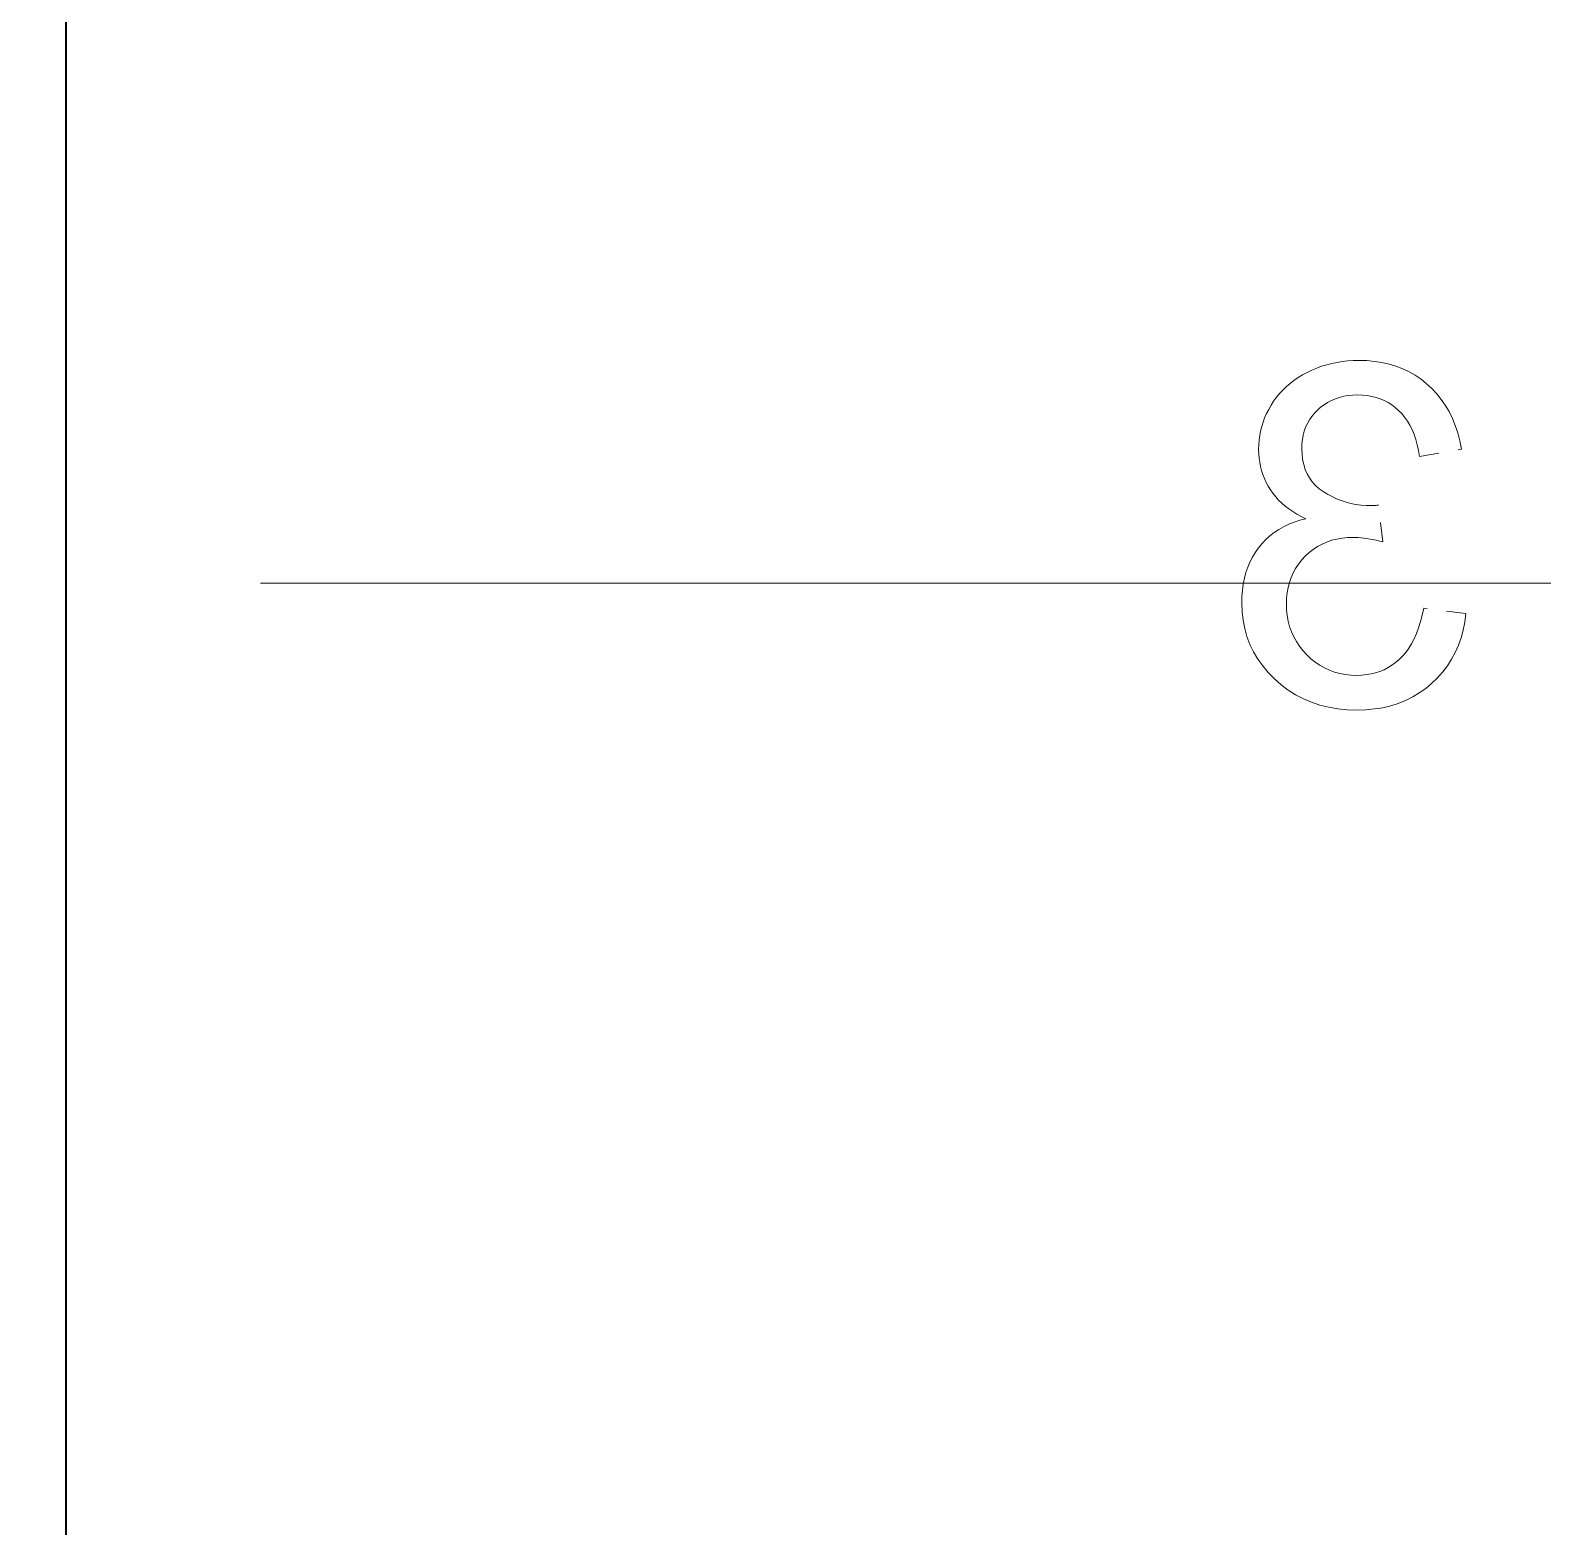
# Model space of a CAD drawing. Extents: x 23 to 417, y 3 to 294.
# Drawn here: x 229.65 to 237.38, y 120.24 to 127.89 of the extents above; entities that cross this region are included whole.
import ezdxf

# ---------------------------------------------------------------- set-up
doc = ezdxf.new("R2010")
doc.units = 0
doc.linetypes.add('DASHDOT', pattern=[18.5, 12, -3, 0.5, -3])
doc.linetypes.add('DASHED', pattern=[15, 12, -3])
doc.layers.get('0').update_dxf_attribs({"lineweight": 13})

# ---------------------------------------------------------------- blocks, each defined once
blk = doc.blocks.new('BLOCK3528')
at = {"color": 7, "lineweight": 35}
blk.add_line((-81, 48.3), (-81, -50.2), dxfattribs=at)
at = {"color": 7, "linetype": 'DASHED', "lineweight": 13, "ltscale": 0.001345}
blk.add_line((-68.205, 1.25), (-68.255, 1.229), dxfattribs=at)
at = {"color": 7, "linetype": 'DASHED', "lineweight": 13, "ltscale": 0.001343}
blk.add_line((-68.155, 1.269), (-68.205, 1.25), dxfattribs=at)
at = {"color": 7, "linetype": 'DASHED', "lineweight": 13, "ltscale": 0.001346}
blk.add_line((-68.103, 1.285), (-68.155, 1.269), dxfattribs=at)
at = {"color": 7, "linetype": 'DASHED', "lineweight": 13, "ltscale": 0.001351}
for p, q in [((-68.051, 1.298), (-68.103, 1.285)), ((-68.053, -0.511), (-68, -0.498))]:
    blk.add_line(p, q, dxfattribs=at)
at = {"color": 7, "linetype": 'DASHED', "lineweight": 13, "ltscale": 0.001359}
blk.add_line((-67.998, 1.309), (-68.051, 1.298), dxfattribs=at)
at = {"color": 7, "linetype": 'DASHED', "lineweight": 13, "ltscale": 0.00137}
blk.add_line((-67.944, 1.318), (-67.998, 1.309), dxfattribs=at)
at = {"color": 7, "linetype": 'DASHED', "lineweight": 13, "ltscale": 0.001384}
blk.add_line((-67.889, 1.324), (-67.944, 1.318), dxfattribs=at)
at = {"color": 7, "linetype": 'DASHED', "lineweight": 13, "ltscale": 0.001402}
blk.add_line((-67.833, 1.328), (-67.889, 1.324), dxfattribs=at)
at = {"color": 7, "linetype": 'DASHED', "lineweight": 13, "ltscale": 0.001422}
blk.add_line((-67.776, 1.329), (-67.833, 1.328), dxfattribs=at)
at = {"color": 7, "linetype": 'DASHED', "lineweight": 13, "ltscale": 0.002044}
blk.add_line((-67.694, 1.327), (-67.776, 1.329), dxfattribs=at)
at = {"color": 7, "linetype": 'DASHED', "lineweight": 13, "ltscale": 0.001983}
blk.add_line((-67.615, 1.319), (-67.694, 1.327), dxfattribs=at)
at = {"color": 7, "linetype": 'DASHED', "lineweight": 13, "ltscale": 0.00193}
blk.add_line((-67.539, 1.308), (-67.615, 1.319), dxfattribs=at)
at = {"color": 7, "linetype": 'DASHED', "lineweight": 13, "ltscale": 0.001885}
blk.add_line((-67.465, 1.291), (-67.539, 1.308), dxfattribs=at)
at = {"color": 7, "linetype": 'DASHED', "lineweight": 13, "ltscale": 0.00185}
blk.add_line((-67.395, 1.27), (-67.465, 1.291), dxfattribs=at)
at = {"color": 7, "linetype": 'DASHED', "lineweight": 13, "ltscale": 0.001823}
blk.add_line((-67.326, 1.243), (-67.395, 1.27), dxfattribs=at)
at = {"color": 7, "linetype": 'DASHED', "lineweight": 13, "ltscale": 0.001808}
blk.add_line((-67.261, 1.213), (-67.326, 1.243), dxfattribs=at)
at = {"color": 7, "linetype": 'DASHED', "lineweight": 13, "ltscale": 0.001253}
blk.add_line((-68.478, 1.093), (-68.516, 1.061), dxfattribs=at)
at = {"color": 7, "linetype": 'DASHED', "lineweight": 13, "ltscale": 0.001269}
blk.add_line((-68.438, 1.124), (-68.478, 1.093), dxfattribs=at)
at = {"color": 7, "linetype": 'DASHED', "lineweight": 13, "ltscale": 0.001289}
blk.add_line((-68.396, 1.153), (-68.438, 1.124), dxfattribs=at)
at = {"color": 7, "linetype": 'DASHED', "lineweight": 13, "ltscale": 0.001312}
blk.add_line((-68.351, 1.181), (-68.396, 1.153), dxfattribs=at)
at = {"color": 7, "linetype": 'DASHED', "lineweight": 13, "ltscale": 0.001339}
blk.add_line((-68.304, 1.206), (-68.351, 1.181), dxfattribs=at)
at = {"color": 7, "linetype": 'DASHED', "lineweight": 13, "ltscale": 0.00135}
blk.add_line((-68.255, 1.229), (-68.304, 1.206), dxfattribs=at)
at = {"color": 7, "linetype": 'DASHED', "lineweight": 13, "ltscale": 0.001803}
blk.add_line((-67.198, 1.177), (-67.261, 1.213), dxfattribs=at)
at = {"color": 7, "linetype": 'DASHED', "lineweight": 13, "ltscale": 0.001807}
blk.add_line((-67.138, 1.137), (-67.198, 1.177), dxfattribs=at)
at = {"color": 7, "linetype": 'DASHED', "lineweight": 13, "ltscale": 0.001822}
blk.add_line((-67.081, 1.091), (-67.138, 1.137), dxfattribs=at)
at = {"color": 7, "linetype": 'DASHED', "lineweight": 13, "ltscale": 0.001828}
blk.add_line((-67.027, 1.042), (-67.081, 1.091), dxfattribs=at)
at = {"color": 7, "linetype": 'DASHED', "lineweight": 13, "ltscale": 0.001231}
blk.add_line((-68.617, 0.952), (-68.646, 0.912), dxfattribs=at)
at = {"color": 7, "linetype": 'DASHED', "lineweight": 13, "ltscale": 0.00123}
for p, q in [((-68.586, 0.99), (-68.617, 0.952)), ((-68.451, -0.217), (-68.409, -0.243))]:
    blk.add_line(p, q, dxfattribs=at)
at = {"color": 7, "linetype": 'DASHED', "lineweight": 13, "ltscale": 0.001233}
for p, q in [((-68.552, 1.026), (-68.586, 0.99)), ((-67.786, 0.976), (-67.736, 0.974))]:
    blk.add_line(p, q, dxfattribs=at)
at = {"color": 7, "linetype": 'DASHED', "lineweight": 13, "ltscale": 0.001241}
blk.add_line((-68.516, 1.061), (-68.552, 1.026), dxfattribs=at)
at = {"color": 7, "linetype": 'DASHED', "lineweight": 13, "ltscale": 0.001096}
blk.add_line((-68.056, 0.92), (-68.015, 0.937), dxfattribs=at)
at = {"color": 7, "linetype": 'DASHED', "lineweight": 13, "ltscale": 0.001112}
for p, q in [((-68.015, 0.937), (-67.973, 0.951)), ((-67.556, 0.936), (-67.515, 0.919))]:
    blk.add_line(p, q, dxfattribs=at)
at = {"color": 7, "linetype": 'DASHED', "lineweight": 13, "ltscale": 0.001135}
blk.add_line((-67.973, 0.951), (-67.929, 0.962), dxfattribs=at)
at = {"color": 7, "linetype": 'DASHED', "lineweight": 13, "ltscale": 0.001165}
blk.add_line((-67.929, 0.962), (-67.883, 0.969), dxfattribs=at)
at = {"color": 7, "linetype": 'DASHED', "lineweight": 13, "ltscale": 0.001201}
blk.add_line((-67.883, 0.969), (-67.835, 0.974), dxfattribs=at)
at = {"color": 7, "linetype": 'DASHED', "lineweight": 13, "ltscale": 0.001243}
blk.add_line((-67.835, 0.974), (-67.786, 0.976), dxfattribs=at)
at = {"color": 7, "linetype": 'DASHED', "lineweight": 13, "ltscale": 0.001197}
for p, q in [((-67.736, 0.974), (-67.689, 0.969)), ((-67.649, -1.877), (-67.696, -1.885))]:
    blk.add_line(p, q, dxfattribs=at)
at = {"color": 7, "linetype": 'DASHED', "lineweight": 13, "ltscale": 0.001166}
blk.add_line((-67.689, 0.969), (-67.643, 0.961), dxfattribs=at)
at = {"color": 7, "linetype": 'DASHED', "lineweight": 13, "ltscale": 0.001141}
blk.add_line((-67.643, 0.961), (-67.598, 0.95), dxfattribs=at)
at = {"color": 7, "linetype": 'DASHED', "lineweight": 13, "ltscale": 0.001123}
blk.add_line((-67.598, 0.95), (-67.556, 0.936), dxfattribs=at)
at = {"color": 7, "linetype": 'DASHED', "lineweight": 13, "ltscale": 0.001826}
blk.add_line((-66.978, 0.989), (-67.027, 1.042), dxfattribs=at)
at = {"color": 7, "linetype": 'DASHED', "lineweight": 13, "ltscale": 0.001833}
blk.add_line((-66.932, 0.931), (-66.978, 0.989), dxfattribs=at)
at = {"color": 7, "linetype": 'DASHED', "lineweight": 13, "ltscale": 0.001851}
blk.add_line((-66.89, 0.87), (-66.932, 0.931), dxfattribs=at)
at = {"color": 7, "linetype": 'DASHED', "lineweight": 13, "ltscale": 0.001195}
blk.add_line((-68.718, 0.785), (-68.738, 0.741), dxfattribs=at)
at = {"color": 7, "linetype": 'DASHED', "lineweight": 13, "ltscale": 0.001211}
blk.add_line((-68.697, 0.828), (-68.718, 0.785), dxfattribs=at)
at = {"color": 7, "linetype": 'DASHED', "lineweight": 13, "ltscale": 0.001229}
blk.add_line((-68.672, 0.871), (-68.697, 0.828), dxfattribs=at)
at = {"color": 7, "linetype": 'DASHED', "lineweight": 13, "ltscale": 0.001235}
for p, q in [((-68.646, 0.912), (-68.672, 0.871)), ((-67.278, 0.709), (-67.253, 0.667))]:
    blk.add_line(p, q, dxfattribs=at)
at = {"color": 7, "linetype": 'DASHED', "lineweight": 13, "ltscale": 0.001078}
for p, q in [((-68.256, 0.755), (-68.229, 0.789)), ((-68.781, 0.244), (-68.77, 0.203))]:
    blk.add_line(p, q, dxfattribs=at)
at = {"color": 7, "linetype": 'DASHED', "lineweight": 13, "ltscale": 0.001101}
blk.add_line((-68.229, 0.789), (-68.199, 0.82), dxfattribs=at)
at = {"color": 7, "linetype": 'DASHED', "lineweight": 13, "ltscale": 0.001105}
for p, q in [((-68.199, 0.82), (-68.166, 0.85)), ((-68.702, 0.044), (-68.678, 0.006))]:
    blk.add_line(p, q, dxfattribs=at)
at = {"color": 7, "linetype": 'DASHED', "lineweight": 13, "ltscale": 0.001092}
for p, q in [((-68.166, 0.85), (-68.131, 0.876)), ((-68.722, 0.082), (-68.702, 0.044))]:
    blk.add_line(p, q, dxfattribs=at)
at = {"color": 7, "linetype": 'DASHED', "lineweight": 13, "ltscale": 0.001085}
blk.add_line((-68.131, 0.876), (-68.094, 0.9), dxfattribs=at)
at = {"color": 7, "linetype": 'DASHED', "lineweight": 13, "ltscale": 0.001087}
blk.add_line((-68.094, 0.9), (-68.056, 0.92), dxfattribs=at)
at = {"color": 7, "linetype": 'DASHED', "lineweight": 13, "ltscale": 0.001107}
for p, q in [((-67.515, 0.919), (-67.476, 0.898)), ((-68.799, 0.374), (-68.795, 0.33))]:
    blk.add_line(p, q, dxfattribs=at)
at = {"color": 7, "linetype": 'DASHED', "lineweight": 13, "ltscale": 0.001111}
blk.add_line((-67.476, 0.898), (-67.438, 0.875), dxfattribs=at)
at = {"color": 7, "linetype": 'DASHED', "lineweight": 13, "ltscale": 0.00112}
blk.add_line((-67.438, 0.875), (-67.402, 0.848), dxfattribs=at)
at = {"color": 7, "linetype": 'DASHED', "lineweight": 13, "ltscale": 0.001138}
blk.add_line((-67.402, 0.848), (-67.368, 0.818), dxfattribs=at)
at = {"color": 7, "linetype": 'DASHED', "lineweight": 13, "ltscale": 0.001155}
blk.add_line((-67.368, 0.818), (-67.335, 0.785), dxfattribs=at)
at = {"color": 7, "linetype": 'DASHED', "lineweight": 13, "ltscale": 0.001174}
blk.add_line((-67.335, 0.785), (-67.306, 0.749), dxfattribs=at)
at = {"color": 7, "linetype": 'DASHED', "lineweight": 13, "ltscale": 0.001881}
blk.add_line((-66.852, 0.805), (-66.89, 0.87), dxfattribs=at)
at = {"color": 7, "linetype": 'DASHED', "lineweight": 13, "ltscale": 0.001919}
blk.add_line((-66.818, 0.736), (-66.852, 0.805), dxfattribs=at)
at = {"color": 7, "linetype": 'DASHED', "lineweight": 13, "ltscale": 0.00117}
blk.add_line((-68.768, 0.652), (-68.78, 0.606), dxfattribs=at)
at = {"color": 7, "linetype": 'DASHED', "lineweight": 13, "ltscale": 0.001175}
blk.add_line((-68.754, 0.696), (-68.768, 0.652), dxfattribs=at)
at = {"color": 7, "linetype": 'DASHED', "lineweight": 13, "ltscale": 0.001184}
blk.add_line((-68.738, 0.741), (-68.754, 0.696), dxfattribs=at)
at = {"color": 7, "linetype": 'DASHED', "lineweight": 13, "ltscale": 0.001062}
blk.add_line((-68.333, 0.605), (-68.319, 0.645), dxfattribs=at)
at = {"color": 7, "linetype": 'DASHED', "lineweight": 13, "ltscale": 0.001055}
for p, q in [((-68.319, 0.645), (-68.301, 0.683)), ((-68.301, 0.683), (-68.28, 0.72))]:
    blk.add_line(p, q, dxfattribs=at)
at = {"color": 7, "linetype": 'DASHED', "lineweight": 13, "ltscale": 0.001063}
blk.add_line((-68.28, 0.72), (-68.256, 0.755), dxfattribs=at)
at = {"color": 7, "linetype": 'DASHED', "lineweight": 13, "ltscale": 0.0012}
blk.add_line((-67.306, 0.749), (-67.278, 0.709), dxfattribs=at)
at = {"color": 7, "linetype": 'DASHED', "lineweight": 13, "ltscale": 0.001275}
blk.add_line((-67.253, 0.667), (-67.23, 0.621), dxfattribs=at)
at = {"color": 7, "linetype": 'DASHED', "lineweight": 13, "ltscale": 0.001322}
blk.add_line((-67.23, 0.621), (-67.21, 0.572), dxfattribs=at)
at = {"color": 7, "linetype": 'DASHED', "lineweight": 13, "ltscale": 0.001967}
blk.add_line((-66.788, 0.664), (-66.818, 0.736), dxfattribs=at)
at = {"color": 7, "linetype": 'DASHED', "lineweight": 13, "ltscale": 0.002023}
blk.add_line((-66.763, 0.587), (-66.788, 0.664), dxfattribs=at)
at = {"color": 7, "linetype": 'DASHED', "lineweight": 13, "ltscale": 0.001188}
for p, q in [((-68.799, 0.467), (-68.8, 0.419)), ((-67.362, -1.731), (-67.398, -1.761))]:
    blk.add_line(p, q, dxfattribs=at)
at = {"color": 7, "linetype": 'DASHED', "lineweight": 13, "ltscale": 0.001178}
blk.add_line((-68.795, 0.514), (-68.799, 0.467), dxfattribs=at)
at = {"color": 7, "linetype": 'DASHED', "lineweight": 13, "ltscale": 0.001172}
blk.add_line((-68.789, 0.56), (-68.795, 0.514), dxfattribs=at)
at = {"color": 7, "linetype": 'DASHED', "lineweight": 13, "ltscale": 0.001169}
for p, q in [((-68.78, 0.606), (-68.789, 0.56)), ((-67.398, -1.761), (-67.436, -1.789))]:
    blk.add_line(p, q, dxfattribs=at)
at = {"color": 7, "linetype": 'DASHED', "lineweight": 13, "ltscale": 0.001162}
blk.add_line((-68.359, 0.429), (-68.357, 0.475), dxfattribs=at)
at = {"color": 7, "linetype": 'DASHED', "lineweight": 13, "ltscale": 0.001127}
blk.add_line((-68.357, 0.475), (-68.352, 0.52), dxfattribs=at)
at = {"color": 7, "linetype": 'DASHED', "lineweight": 13, "ltscale": 0.001099}
blk.add_line((-68.352, 0.52), (-68.344, 0.563), dxfattribs=at)
at = {"color": 7, "linetype": 'DASHED', "lineweight": 13, "ltscale": 0.001077}
for p, q in [((-68.344, 0.563), (-68.333, 0.605)), ((-68.756, 0.162), (-68.741, 0.122))]:
    blk.add_line(p, q, dxfattribs=at)
at = {"color": 7, "linetype": 'DASHED', "lineweight": 13, "ltscale": 0.001375}
blk.add_line((-67.21, 0.572), (-67.192, 0.52), dxfattribs=at)
at = {"color": 7, "linetype": 'DASHED', "lineweight": 13, "ltscale": 0.001432}
blk.add_line((-67.192, 0.52), (-67.177, 0.465), dxfattribs=at)
at = {"color": 7, "linetype": 'DASHED', "lineweight": 13, "ltscale": 0.001494}
for p, q in [((-67.177, 0.465), (-67.164, 0.407)), ((-67.186, -1.464), (-67.21, -1.518))]:
    blk.add_line(p, q, dxfattribs=at)
at = {"color": 7, "linetype": 'DASHED', "lineweight": 13, "ltscale": 0.002087}
blk.add_line((-66.741, 0.506), (-66.763, 0.587), dxfattribs=at)
at = {"color": 7, "linetype": 'DASHED', "lineweight": 13, "ltscale": 0.002158}
for p, q in [((-66.723, 0.422), (-66.741, 0.506)), ((-68.959, -1.329), (-68.942, -1.414))]:
    blk.add_line(p, q, dxfattribs=at)
at = {"color": 7, "linetype": 'DASHED', "lineweight": 13, "ltscale": 0.001124}
blk.add_line((-68.8, 0.419), (-68.799, 0.374), dxfattribs=at)
at = {"color": 7, "linetype": 'DASHED', "lineweight": 13, "ltscale": 0.001094}
blk.add_line((-68.795, 0.33), (-68.789, 0.287), dxfattribs=at)
at = {"color": 7, "linetype": 'DASHED', "lineweight": 13, "ltscale": 0.001454}
for p, q in [((-68.356, 0.371), (-68.359, 0.429)), ((-67.855, -1.89), (-67.913, -1.883))]:
    blk.add_line(p, q, dxfattribs=at)
at = {"color": 7, "linetype": 'DASHED', "lineweight": 13, "ltscale": 0.001385}
blk.add_line((-68.35, 0.316), (-68.356, 0.371), dxfattribs=at)
at = {"color": 7, "linetype": 'DASHED', "lineweight": 13, "ltscale": 0.001327}
blk.add_line((-68.339, 0.264), (-68.35, 0.316), dxfattribs=at)
at = {"color": 7, "linetype": 'DASHED', "lineweight": 13, "ltscale": 0.001559}
blk.add_line((-67.164, 0.407), (-67.153, 0.345), dxfattribs=at)
at = {"color": 7, "linetype": 'DASHED', "lineweight": 13, "ltscale": 0.010912}
blk.add_line((-67.153, 0.345), (-66.723, 0.422), dxfattribs=at)
at = {"color": 7, "linetype": 'DASHED', "lineweight": 13, "ltscale": 0.001084}
blk.add_line((-68.789, 0.287), (-68.781, 0.244), dxfattribs=at)
at = {"color": 7, "linetype": 'DASHED', "lineweight": 13, "ltscale": 0.001076}
blk.add_line((-68.77, 0.203), (-68.756, 0.162), dxfattribs=at)
at = {"color": 7, "linetype": 'DASHED', "lineweight": 13, "ltscale": 0.001279}
blk.add_line((-68.323, 0.215), (-68.339, 0.264), dxfattribs=at)
at = {"color": 7, "linetype": 'DASHED', "lineweight": 13, "ltscale": 0.001246}
blk.add_line((-68.304, 0.169), (-68.323, 0.215), dxfattribs=at)
at = {"color": 7, "linetype": 'DASHED', "lineweight": 13, "ltscale": 0.001224}
blk.add_line((-68.279, 0.127), (-68.304, 0.169), dxfattribs=at)
at = {"color": 7, "linetype": 'DASHED', "lineweight": 13, "ltscale": 0.001083}
blk.add_line((-68.741, 0.122), (-68.722, 0.082), dxfattribs=at)
at = {"color": 7, "linetype": 'DASHED', "lineweight": 13, "ltscale": 0.001113}
blk.add_line((-68.678, 0.006), (-68.653, -0.03), dxfattribs=at)
at = {"color": 7, "linetype": 'DASHED', "lineweight": 13, "ltscale": 0.001219}
blk.add_line((-68.251, 0.087), (-68.279, 0.127), dxfattribs=at)
at = {"color": 7, "linetype": 'DASHED', "lineweight": 13, "ltscale": 0.001228}
blk.add_line((-68.218, 0.051), (-68.251, 0.087), dxfattribs=at)
at = {"color": 7, "linetype": 'DASHED', "lineweight": 13, "ltscale": 0.001251}
blk.add_line((-68.181, 0.017), (-68.218, 0.051), dxfattribs=at)
at = {"color": 7, "linetype": 'DASHED', "lineweight": 13, "ltscale": 0.001288}
blk.add_line((-68.139, -0.013), (-68.181, 0.017), dxfattribs=at)
at = {"color": 7, "linetype": 'DASHED', "lineweight": 13, "ltscale": 0.001118}
blk.add_line((-68.653, -0.03), (-68.625, -0.065), dxfattribs=at)
at = {"color": 7, "linetype": 'DASHED', "lineweight": 13, "ltscale": 0.001126}
blk.add_line((-68.625, -0.065), (-68.595, -0.099), dxfattribs=at)
at = {"color": 7, "linetype": 'DASHED', "lineweight": 13, "ltscale": 0.001139}
blk.add_line((-68.595, -0.099), (-68.562, -0.13), dxfattribs=at)
at = {"color": 7, "linetype": 'DASHED', "lineweight": 13, "ltscale": 0.001156}
blk.add_line((-68.562, -0.13), (-68.527, -0.161), dxfattribs=at)
at = {"color": 7, "linetype": 'DASHED', "lineweight": 13, "ltscale": 0.001303}
blk.add_line((-68.094, -0.04), (-68.139, -0.013), dxfattribs=at)
at = {"color": 7, "linetype": 'DASHED', "lineweight": 13, "ltscale": 0.001292}
blk.add_line((-68.049, -0.064), (-68.094, -0.04), dxfattribs=at)
at = {"color": 7, "linetype": 'DASHED', "lineweight": 13, "ltscale": 0.001284}
for p, q in [((-68.002, -0.086), (-68.049, -0.064)), ((-67.905, -0.12), (-67.954, -0.104))]:
    blk.add_line(p, q, dxfattribs=at)
at = {"color": 7, "linetype": 'DASHED', "lineweight": 13, "ltscale": 0.001281}
blk.add_line((-67.954, -0.104), (-68.002, -0.086), dxfattribs=at)
at = {"color": 7, "linetype": 'DASHED', "lineweight": 13, "ltscale": 0.00129}
blk.add_line((-67.856, -0.133), (-67.905, -0.12), dxfattribs=at)
at = {"color": 7, "linetype": 'DASHED', "lineweight": 13, "ltscale": 0.001302}
blk.add_line((-67.804, -0.143), (-67.856, -0.133), dxfattribs=at)
at = {"color": 7, "linetype": 'DASHED', "lineweight": 13, "ltscale": 0.001316}
blk.add_line((-67.752, -0.15), (-67.804, -0.143), dxfattribs=at)
at = {"color": 7, "linetype": 'DASHED', "lineweight": 13, "ltscale": 0.001336}
blk.add_line((-67.699, -0.155), (-67.752, -0.15), dxfattribs=at)
at = {"color": 7, "linetype": 'DASHED', "lineweight": 13, "ltscale": 0.00136}
blk.add_line((-67.645, -0.156), (-67.699, -0.155), dxfattribs=at)
at = {"color": 7, "linetype": 'DASHED', "lineweight": 13, "ltscale": 0.0001775}
blk.add_line((-67.607, -0.154), (-67.614, -0.155), dxfattribs=at)
at = {"color": 7, "linetype": 'DASHED', "lineweight": 13, "ltscale": 0.000186807}
blk.add_line((-67.6, -0.154), (-67.607, -0.154), dxfattribs=at)
at = {"color": 7, "linetype": 'DASHED', "lineweight": 13, "ltscale": 0.000194602}
blk.add_line((-67.592, -0.153), (-67.6, -0.154), dxfattribs=at)
at = {"color": 7, "linetype": 'DASHED', "lineweight": 13, "ltscale": 0.000203184}
blk.add_line((-67.584, -0.152), (-67.592, -0.153), dxfattribs=at)
at = {"color": 7, "linetype": 'DASHED', "lineweight": 13, "ltscale": 0.000211774}
blk.add_line((-67.575, -0.151), (-67.584, -0.152), dxfattribs=at)
at = {"color": 7, "linetype": 'DASHED', "lineweight": 13, "ltscale": 0.009506}
blk.add_line((-67.528, -0.528), (-67.575, -0.151), dxfattribs=at)
at = {"color": 7, "linetype": 'DASHED', "lineweight": 13, "ltscale": 0.001177}
blk.add_line((-68.527, -0.161), (-68.49, -0.19), dxfattribs=at)
at = {"color": 7, "linetype": 'DASHED', "lineweight": 13, "ltscale": 0.001202}
blk.add_line((-68.49, -0.19), (-68.451, -0.217), dxfattribs=at)
at = {"color": 7, "linetype": 'DASHED', "lineweight": 13, "ltscale": 0.001524}
blk.add_line((-68.379, -0.306), (-68.437, -0.325), dxfattribs=at)
at = {"color": 7, "linetype": 'DASHED', "lineweight": 13, "ltscale": 0.001262}
blk.add_line((-68.409, -0.243), (-68.365, -0.267), dxfattribs=at)
at = {"color": 7, "linetype": 'DASHED', "lineweight": 13, "ltscale": 0.001568}
for p, q in [((-68.318, -0.29), (-68.379, -0.306)), ((-68.957, -0.958), (-68.965, -1.021))]:
    blk.add_line(p, q, dxfattribs=at)
at = {"color": 7, "linetype": 'DASHED', "lineweight": 13, "ltscale": 0.001296}
blk.add_line((-68.365, -0.267), (-68.318, -0.29), dxfattribs=at)
at = {"color": 7, "linetype": 'DASHED', "lineweight": 13, "ltscale": 0.000135055}
blk.add_line((-67.639, -0.156), (-67.645, -0.156), dxfattribs=at)
at = {"color": 7, "linetype": 'DASHED', "lineweight": 13, "ltscale": 0.00014425}
blk.add_line((-67.633, -0.156), (-67.639, -0.156), dxfattribs=at)
at = {"color": 7, "linetype": 'DASHED', "lineweight": 13, "ltscale": 0.000151933}
blk.add_line((-67.627, -0.156), (-67.633, -0.156), dxfattribs=at)
at = {"color": 7, "linetype": 'DASHED', "lineweight": 13, "ltscale": 0.000161194}
blk.add_line((-67.621, -0.155), (-67.627, -0.156), dxfattribs=at)
at = {"color": 7, "linetype": 'DASHED', "lineweight": 13, "ltscale": 0.000168962}
blk.add_line((-67.614, -0.155), (-67.621, -0.155), dxfattribs=at)
at = {"color": 7, "linetype": 'DASHED', "lineweight": 13, "ltscale": 0.001397}
blk.add_line((-68.641, -0.431), (-68.685, -0.465), dxfattribs=at)
at = {"color": 7, "linetype": 'DASHED', "lineweight": 13, "ltscale": 0.001408}
blk.add_line((-68.594, -0.4), (-68.641, -0.431), dxfattribs=at)
at = {"color": 7, "linetype": 'DASHED', "lineweight": 13, "ltscale": 0.001426}
blk.add_line((-68.544, -0.372), (-68.594, -0.4), dxfattribs=at)
at = {"color": 7, "linetype": 'DASHED', "lineweight": 13, "ltscale": 0.001453}
blk.add_line((-68.492, -0.347), (-68.544, -0.372), dxfattribs=at)
at = {"color": 7, "linetype": 'DASHED', "lineweight": 13, "ltscale": 0.001484}
blk.add_line((-68.437, -0.325), (-68.492, -0.347), dxfattribs=at)
at = {"color": 7, "linetype": 'DASHED', "lineweight": 13, "ltscale": 0.001416}
for p, q in [((-68.8, -0.587), (-68.833, -0.633)), ((-68.833, -0.633), (-68.862, -0.682))]:
    blk.add_line(p, q, dxfattribs=at)
at = {"color": 7, "linetype": 'DASHED', "lineweight": 13, "ltscale": 0.001409}
blk.add_line((-68.764, -0.543), (-68.8, -0.587), dxfattribs=at)
at = {"color": 7, "linetype": 'DASHED', "lineweight": 13, "ltscale": 0.001398}
blk.add_line((-68.726, -0.503), (-68.764, -0.543), dxfattribs=at)
at = {"color": 7, "linetype": 'DASHED', "lineweight": 13, "ltscale": 0.001393}
blk.add_line((-68.685, -0.465), (-68.726, -0.503), dxfattribs=at)
at = {"color": 7, "linetype": 'DASHED', "lineweight": 13, "ltscale": 0.001326}
blk.add_line((-68.283, -0.636), (-68.241, -0.604), dxfattribs=at)
at = {"color": 7, "linetype": 'DASHED', "lineweight": 13, "ltscale": 0.001314}
for p, q in [((-68.241, -0.604), (-68.197, -0.575)), ((-68.151, -0.55), (-68.103, -0.529))]:
    blk.add_line(p, q, dxfattribs=at)
at = {"color": 7, "linetype": 'DASHED', "lineweight": 13, "ltscale": 0.001309}
blk.add_line((-68.197, -0.575), (-68.151, -0.55), dxfattribs=at)
at = {"color": 7, "linetype": 'DASHED', "lineweight": 13, "ltscale": 0.001328}
blk.add_line((-68.103, -0.529), (-68.053, -0.511), dxfattribs=at)
at = {"color": 7, "linetype": 'DASHED', "lineweight": 13, "ltscale": 0.001382}
blk.add_line((-68, -0.498), (-67.946, -0.488), dxfattribs=at)
at = {"color": 7, "linetype": 'DASHED', "lineweight": 13, "ltscale": 0.00142}
blk.add_line((-67.946, -0.488), (-67.89, -0.483), dxfattribs=at)
at = {"color": 7, "linetype": 'DASHED', "lineweight": 13, "ltscale": 0.001467}
blk.add_line((-67.89, -0.483), (-67.831, -0.481), dxfattribs=at)
at = {"color": 7, "linetype": 'DASHED', "lineweight": 13, "ltscale": 0.000623437}
blk.add_line((-67.831, -0.481), (-67.806, -0.481), dxfattribs=at)
at = {"color": 7, "linetype": 'DASHED', "lineweight": 13, "ltscale": 0.000654832}
blk.add_line((-67.806, -0.481), (-67.78, -0.483), dxfattribs=at)
at = {"color": 7, "linetype": 'DASHED', "lineweight": 13, "ltscale": 0.000686162}
blk.add_line((-67.78, -0.483), (-67.752, -0.485), dxfattribs=at)
at = {"color": 7, "linetype": 'DASHED', "lineweight": 13, "ltscale": 0.000717478}
blk.add_line((-67.752, -0.485), (-67.724, -0.488), dxfattribs=at)
at = {"color": 7, "linetype": 'DASHED', "lineweight": 13, "ltscale": 0.000750846}
blk.add_line((-67.724, -0.488), (-67.694, -0.493), dxfattribs=at)
at = {"color": 7, "linetype": 'DASHED', "lineweight": 13, "ltscale": 0.000783911}
blk.add_line((-67.694, -0.493), (-67.663, -0.498), dxfattribs=at)
at = {"color": 7, "linetype": 'DASHED', "lineweight": 13, "ltscale": 0.000818243}
blk.add_line((-67.663, -0.498), (-67.631, -0.504), dxfattribs=at)
at = {"color": 7, "linetype": 'DASHED', "lineweight": 13, "ltscale": 0.000851462}
blk.add_line((-67.631, -0.504), (-67.598, -0.511), dxfattribs=at)
at = {"color": 7, "linetype": 'DASHED', "lineweight": 13, "ltscale": 0.000885691}
blk.add_line((-67.598, -0.511), (-67.563, -0.519), dxfattribs=at)
at = {"color": 7, "linetype": 'DASHED', "lineweight": 13, "ltscale": 0.000920938}
blk.add_line((-67.563, -0.519), (-67.528, -0.528), dxfattribs=at)
at = {"color": 7, "linetype": 'DASHED', "lineweight": 13, "ltscale": 0.001439}
blk.add_line((-68.888, -0.733), (-68.91, -0.786), dxfattribs=at)
at = {"color": 7, "linetype": 'DASHED', "lineweight": 13, "ltscale": 0.001424}
for p, q in [((-68.862, -0.682), (-68.888, -0.733)), ((-68.483, -1.393), (-68.497, -1.338))]:
    blk.add_line(p, q, dxfattribs=at)
at = {"color": 7, "linetype": 'DASHED', "lineweight": 13, "ltscale": 0.00131}
blk.add_line((-68.421, -0.798), (-68.392, -0.754), dxfattribs=at)
at = {"color": 7, "linetype": 'DASHED', "lineweight": 13, "ltscale": 0.001325}
blk.add_line((-68.392, -0.754), (-68.359, -0.712), dxfattribs=at)
at = {"color": 7, "linetype": 'DASHED', "lineweight": 13, "ltscale": 0.001348}
blk.add_line((-68.359, -0.712), (-68.323, -0.673), dxfattribs=at)
at = {"color": 7, "linetype": 'DASHED', "lineweight": 13, "ltscale": 0.001349}
blk.add_line((-68.323, -0.673), (-68.283, -0.636), dxfattribs=at)
at = {"color": 7, "linetype": 'DASHED', "lineweight": 13, "ltscale": 0.001526}
blk.add_line((-68.945, -0.899), (-68.957, -0.958), dxfattribs=at)
at = {"color": 7, "linetype": 'DASHED', "lineweight": 13, "ltscale": 0.001491}
blk.add_line((-68.929, -0.841), (-68.945, -0.899), dxfattribs=at)
at = {"color": 7, "linetype": 'DASHED', "lineweight": 13, "ltscale": 0.001462}
for p, q in [((-68.91, -0.786), (-68.929, -0.841)), ((-68.264, -1.722), (-68.307, -1.682))]:
    blk.add_line(p, q, dxfattribs=at)
at = {"color": 7, "linetype": 'DASHED', "lineweight": 13, "ltscale": 0.00132}
blk.add_line((-68.485, -0.941), (-68.468, -0.891), dxfattribs=at)
at = {"color": 7, "linetype": 'DASHED', "lineweight": 13, "ltscale": 0.001308}
blk.add_line((-68.468, -0.891), (-68.446, -0.843), dxfattribs=at)
at = {"color": 7, "linetype": 'DASHED', "lineweight": 13, "ltscale": 0.001304}
blk.add_line((-68.446, -0.843), (-68.421, -0.798), dxfattribs=at)
at = {"color": 7, "linetype": 'DASHED', "lineweight": 13, "ltscale": 0.001615}
blk.add_line((-68.965, -1.021), (-68.97, -1.085), dxfattribs=at)
at = {"color": 7, "linetype": 'DASHED', "lineweight": 13, "ltscale": 0.00141}
blk.add_line((-68.514, -1.103), (-68.508, -1.047), dxfattribs=at)
at = {"color": 7, "linetype": 'DASHED', "lineweight": 13, "ltscale": 0.001372}
blk.add_line((-68.508, -1.047), (-68.499, -0.993), dxfattribs=at)
at = {"color": 7, "linetype": 'DASHED', "lineweight": 13, "ltscale": 0.001342}
blk.add_line((-68.499, -0.993), (-68.485, -0.941), dxfattribs=at)
at = {"color": 7, "linetype": 'DASHED', "lineweight": 13, "ltscale": 0.001667}
blk.add_line((-68.97, -1.085), (-68.972, -1.152), dxfattribs=at)
at = {"color": 7, "linetype": 'DASHED', "lineweight": 13, "ltscale": 0.002259}
blk.add_line((-68.972, -1.152), (-68.969, -1.242), dxfattribs=at)
at = {"color": 7, "linetype": 'DASHED', "lineweight": 13, "ltscale": 0.001455}
blk.add_line((-68.516, -1.161), (-68.514, -1.103), dxfattribs=at)
at = {"color": 7, "linetype": 'DASHED', "lineweight": 13, "ltscale": 0.001528}
blk.add_line((-68.514, -1.222), (-68.516, -1.161), dxfattribs=at)
at = {"color": 7, "linetype": 'DASHED', "lineweight": 13, "ltscale": 0.001485}
blk.add_line((-68.508, -1.281), (-68.514, -1.222), dxfattribs=at)
at = {"color": 7, "linetype": 'DASHED', "lineweight": 13, "ltscale": 0.001819}
blk.add_line((-67.11, -1.204), (-67.126, -1.275), dxfattribs=at)
at = {"color": 7, "linetype": 'DASHED', "lineweight": 13, "ltscale": 0.010838}
blk.add_line((-66.68, -1.261), (-67.11, -1.204), dxfattribs=at)
at = {"color": 7, "linetype": 'DASHED', "lineweight": 13, "ltscale": 0.002201}
blk.add_line((-68.969, -1.242), (-68.959, -1.329), dxfattribs=at)
at = {"color": 7, "linetype": 'DASHED', "lineweight": 13, "ltscale": 0.00145}
blk.add_line((-68.497, -1.338), (-68.508, -1.281), dxfattribs=at)
at = {"color": 7, "linetype": 'DASHED', "lineweight": 13, "ltscale": 0.001649}
blk.add_line((-67.144, -1.342), (-67.164, -1.405), dxfattribs=at)
at = {"color": 7, "linetype": 'DASHED', "lineweight": 13, "ltscale": 0.001733}
blk.add_line((-67.126, -1.275), (-67.144, -1.342), dxfattribs=at)
at = {"color": 7, "linetype": 'DASHED', "lineweight": 13, "ltscale": 0.002103}
blk.add_line((-66.708, -1.43), (-66.691, -1.347), dxfattribs=at)
at = {"color": 7, "linetype": 'DASHED', "lineweight": 13, "ltscale": 0.002162}
blk.add_line((-66.691, -1.347), (-66.68, -1.261), dxfattribs=at)
at = {"color": 7, "linetype": 'DASHED', "lineweight": 13, "ltscale": 0.002129}
blk.add_line((-68.942, -1.414), (-68.919, -1.496), dxfattribs=at)
at = {"color": 7, "linetype": 'DASHED', "lineweight": 13, "ltscale": 0.002116}
blk.add_line((-68.919, -1.496), (-68.889, -1.575), dxfattribs=at)
at = {"color": 7, "linetype": 'DASHED', "lineweight": 13, "ltscale": 0.001407}
blk.add_line((-68.464, -1.446), (-68.483, -1.393), dxfattribs=at)
at = {"color": 7, "linetype": 'DASHED', "lineweight": 13, "ltscale": 0.0014}
for p, q in [((-68.441, -1.497), (-68.464, -1.446)), ((-67.969, -1.873), (-68.023, -1.858))]:
    blk.add_line(p, q, dxfattribs=at)
at = {"color": 7, "linetype": 'DASHED', "lineweight": 13, "ltscale": 0.001401}
blk.add_line((-68.414, -1.547), (-68.441, -1.497), dxfattribs=at)
at = {"color": 7, "linetype": 'DASHED', "lineweight": 13, "ltscale": 0.001413}
blk.add_line((-68.382, -1.594), (-68.414, -1.547), dxfattribs=at)
at = {"color": 7, "linetype": 'DASHED', "lineweight": 13, "ltscale": 0.001425}
blk.add_line((-67.21, -1.518), (-67.236, -1.569), dxfattribs=at)
at = {"color": 7, "linetype": 'DASHED', "lineweight": 13, "ltscale": 0.001569}
blk.add_line((-67.164, -1.405), (-67.186, -1.464), dxfattribs=at)
at = {"color": 7, "linetype": 'DASHED', "lineweight": 13, "ltscale": 0.002016}
blk.add_line((-66.756, -1.585), (-66.729, -1.509), dxfattribs=at)
at = {"color": 7, "linetype": 'DASHED', "lineweight": 13, "ltscale": 0.002054}
blk.add_line((-66.729, -1.509), (-66.708, -1.43), dxfattribs=at)
at = {"color": 7, "linetype": 'DASHED', "lineweight": 13, "ltscale": 0.002118}
blk.add_line((-68.889, -1.575), (-68.852, -1.651), dxfattribs=at)
at = {"color": 7, "linetype": 'DASHED', "lineweight": 13, "ltscale": 0.002135}
blk.add_line((-68.852, -1.651), (-68.808, -1.725), dxfattribs=at)
at = {"color": 7, "linetype": 'DASHED', "lineweight": 13, "ltscale": 0.001434}
blk.add_line((-68.347, -1.639), (-68.382, -1.594), dxfattribs=at)
at = {"color": 7, "linetype": 'DASHED', "lineweight": 13, "ltscale": 0.001463}
blk.add_line((-68.307, -1.682), (-68.347, -1.639), dxfattribs=at)
at = {"color": 7, "linetype": 'DASHED', "lineweight": 13, "ltscale": 0.001217}
blk.add_line((-67.327, -1.696), (-67.362, -1.731), dxfattribs=at)
at = {"color": 7, "linetype": 'DASHED', "lineweight": 13, "ltscale": 0.001256}
blk.add_line((-67.295, -1.658), (-67.327, -1.696), dxfattribs=at)
at = {"color": 7, "linetype": 'DASHED', "lineweight": 13, "ltscale": 0.001305}
blk.add_line((-67.264, -1.615), (-67.295, -1.658), dxfattribs=at)
at = {"color": 7, "linetype": 'DASHED', "lineweight": 13, "ltscale": 0.001361}
blk.add_line((-67.236, -1.569), (-67.264, -1.615), dxfattribs=at)
at = {"color": 7, "linetype": 'DASHED', "lineweight": 13, "ltscale": 0.001973}
blk.add_line((-66.826, -1.727), (-66.788, -1.658), dxfattribs=at)
at = {"color": 7, "linetype": 'DASHED', "lineweight": 13, "ltscale": 0.001988}
blk.add_line((-66.788, -1.658), (-66.756, -1.585), dxfattribs=at)
at = {"color": 7, "linetype": 'DASHED', "lineweight": 13, "ltscale": 0.002167}
blk.add_line((-68.808, -1.725), (-68.758, -1.796), dxfattribs=at)
at = {"color": 7, "linetype": 'DASHED', "lineweight": 13, "ltscale": 0.002214}
blk.add_line((-68.758, -1.796), (-68.701, -1.864), dxfattribs=at)
at = {"color": 7, "linetype": 'DASHED', "lineweight": 13, "ltscale": 0.001429}
blk.add_line((-68.22, -1.757), (-68.264, -1.722), dxfattribs=at)
at = {"color": 7, "linetype": 'DASHED', "lineweight": 13, "ltscale": 0.001404}
blk.add_line((-68.173, -1.789), (-68.22, -1.757), dxfattribs=at)
at = {"color": 7, "linetype": 'DASHED', "lineweight": 13, "ltscale": 0.001389}
blk.add_line((-68.125, -1.816), (-68.173, -1.789), dxfattribs=at)
at = {"color": 7, "linetype": 'DASHED', "lineweight": 13, "ltscale": 0.001383}
blk.add_line((-68.075, -1.839), (-68.125, -1.816), dxfattribs=at)
at = {"color": 7, "linetype": 'DASHED', "lineweight": 13, "ltscale": 0.001387}
blk.add_line((-68.023, -1.858), (-68.075, -1.839), dxfattribs=at)
at = {"color": 7, "linetype": 'DASHED', "lineweight": 13, "ltscale": 0.00116}
blk.add_line((-67.559, -1.851), (-67.603, -1.866), dxfattribs=at)
at = {"color": 7, "linetype": 'DASHED', "lineweight": 13, "ltscale": 0.001153}
blk.add_line((-67.516, -1.834), (-67.559, -1.851), dxfattribs=at)
at = {"color": 7, "linetype": 'DASHED', "lineweight": 13, "ltscale": 0.001151}
blk.add_line((-67.475, -1.813), (-67.516, -1.834), dxfattribs=at)
at = {"color": 7, "linetype": 'DASHED', "lineweight": 13, "ltscale": 0.001157}
blk.add_line((-67.436, -1.789), (-67.475, -1.813), dxfattribs=at)
at = {"color": 7, "linetype": 'DASHED', "lineweight": 13, "ltscale": 0.001978}
blk.add_line((-66.916, -1.857), (-66.868, -1.794), dxfattribs=at)
at = {"color": 7, "linetype": 'DASHED', "lineweight": 13, "ltscale": 0.00197}
blk.add_line((-66.868, -1.794), (-66.826, -1.727), dxfattribs=at)
at = {"color": 7, "linetype": 'DASHED', "lineweight": 13, "ltscale": 0.002274}
blk.add_line((-68.701, -1.864), (-68.638, -1.929), dxfattribs=at)
at = {"color": 7, "linetype": 'DASHED', "lineweight": 13, "ltscale": 0.002288}
blk.add_line((-68.638, -1.929), (-68.569, -1.989), dxfattribs=at)
at = {"color": 7, "linetype": 'DASHED', "lineweight": 13, "ltscale": 0.002256}
blk.add_line((-68.569, -1.989), (-68.497, -2.043), dxfattribs=at)
at = {"color": 7, "linetype": 'DASHED', "lineweight": 13, "ltscale": 0.001423}
blk.add_line((-67.913, -1.883), (-67.969, -1.873), dxfattribs=at)
at = {"color": 7, "linetype": 'DASHED', "lineweight": 13, "ltscale": 0.001493}
blk.add_line((-67.795, -1.892), (-67.855, -1.89), dxfattribs=at)
at = {"color": 7, "linetype": 'DASHED', "lineweight": 13, "ltscale": 0.001259}
blk.add_line((-67.745, -1.89), (-67.795, -1.892), dxfattribs=at)
at = {"color": 7, "linetype": 'DASHED', "lineweight": 13, "ltscale": 0.001225}
blk.add_line((-67.696, -1.885), (-67.745, -1.89), dxfattribs=at)
at = {"color": 7, "linetype": 'DASHED', "lineweight": 13, "ltscale": 0.001176}
blk.add_line((-67.603, -1.866), (-67.649, -1.877), dxfattribs=at)
at = {"color": 7, "linetype": 'DASHED', "lineweight": 13, "ltscale": 0.002034}
blk.add_line((-67.09, -2.025), (-67.028, -1.973), dxfattribs=at)
at = {"color": 7, "linetype": 'DASHED', "lineweight": 13, "ltscale": 0.002029}
blk.add_line((-67.028, -1.973), (-66.969, -1.916), dxfattribs=at)
at = {"color": 7, "linetype": 'DASHED', "lineweight": 13, "ltscale": 0.001998}
blk.add_line((-66.969, -1.916), (-66.916, -1.857), dxfattribs=at)
at = {"color": 7, "linetype": 'DASHED', "lineweight": 13, "ltscale": 0.002238}
blk.add_line((-68.497, -2.043), (-68.421, -2.091), dxfattribs=at)
at = {"color": 7, "linetype": 'DASHED', "lineweight": 13, "ltscale": 0.002234}
blk.add_line((-68.421, -2.091), (-68.342, -2.133), dxfattribs=at)
at = {"color": 7, "linetype": 'DASHED', "lineweight": 13, "ltscale": 0.002247}
blk.add_line((-68.342, -2.133), (-68.259, -2.168), dxfattribs=at)
at = {"color": 7, "linetype": 'DASHED', "lineweight": 13, "ltscale": 0.00202}
blk.add_line((-67.371, -2.179), (-67.296, -2.149), dxfattribs=at)
at = {"color": 7, "linetype": 'DASHED', "lineweight": 13, "ltscale": 0.002005}
blk.add_line((-67.296, -2.149), (-67.224, -2.113), dxfattribs=at)
at = {"color": 7, "linetype": 'DASHED', "lineweight": 13, "ltscale": 0.002002}
blk.add_line((-67.224, -2.113), (-67.156, -2.072), dxfattribs=at)
at = {"color": 7, "linetype": 'DASHED', "lineweight": 13, "ltscale": 0.002012}
blk.add_line((-67.156, -2.072), (-67.09, -2.025), dxfattribs=at)
at = {"color": 7, "linetype": 'DASHED', "lineweight": 13, "ltscale": 0.002273}
blk.add_line((-68.259, -2.168), (-68.173, -2.196), dxfattribs=at)
at = {"color": 7, "linetype": 'DASHED', "lineweight": 13, "ltscale": 0.002314}
blk.add_line((-68.173, -2.196), (-68.083, -2.219), dxfattribs=at)
at = {"color": 7, "linetype": 'DASHED', "lineweight": 13, "ltscale": 0.002368}
blk.add_line((-68.083, -2.219), (-67.99, -2.235), dxfattribs=at)
at = {"color": 7, "linetype": 'DASHED', "lineweight": 13, "ltscale": 0.002434}
blk.add_line((-67.99, -2.235), (-67.893, -2.244), dxfattribs=at)
at = {"color": 7, "linetype": 'DASHED', "lineweight": 13, "ltscale": 0.002511}
blk.add_line((-67.893, -2.244), (-67.793, -2.247), dxfattribs=at)
at = {"color": 7, "linetype": 'DASHED', "lineweight": 13, "ltscale": 0.002266}
blk.add_line((-67.793, -2.247), (-67.702, -2.245), dxfattribs=at)
at = {"color": 7, "linetype": 'DASHED', "lineweight": 13, "ltscale": 0.002196}
blk.add_line((-67.702, -2.245), (-67.615, -2.236), dxfattribs=at)
at = {"color": 7, "linetype": 'DASHED', "lineweight": 13, "ltscale": 0.002136}
blk.add_line((-67.615, -2.236), (-67.53, -2.223), dxfattribs=at)
at = {"color": 7, "linetype": 'DASHED', "lineweight": 13, "ltscale": 0.002086}
blk.add_line((-67.53, -2.223), (-67.449, -2.204), dxfattribs=at)
at = {"color": 7, "linetype": 'DASHED', "lineweight": 13, "ltscale": 0.002048}
blk.add_line((-67.449, -2.204), (-67.371, -2.179), dxfattribs=at)

msp = doc.modelspace()

# ---------------------------------------------------------------- linework, layer by layer
at = {"color": 7, "linetype": 'DASHDOT', "lineweight": 13}
msp.add_line((316.8242, 125.0626), (224.9537, 125.0626), dxfattribs=at)

# ---------------------------------------------------------------- block references
at = {"lineweight": 0, "xscale": 0.5, "yscale": 0.5, "zscale": 0.5}
msp.add_blockref('BLOCK3528', (270.3286, 125.5377), dxfattribs=at)

doc.saveas('drawing.dxf')
